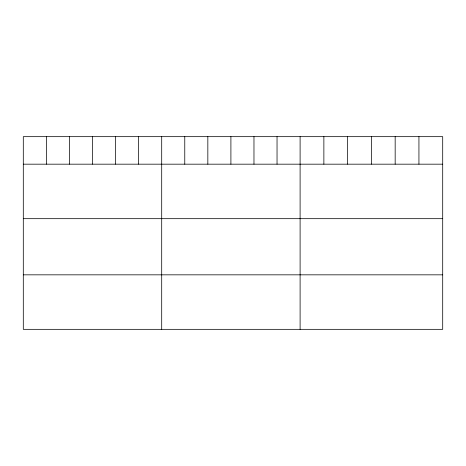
<?xml version="1.0" encoding="UTF-8"?>
<svg xmlns="http://www.w3.org/2000/svg" width="466" height="466" viewBox="0 0 466 466"><rect width="100%" height="100%" fill="white"/><g stroke="black" fill="none" stroke-linecap="round" stroke-linejoin="round"><path stroke-width="0.7" d="M442.7 164.178L442.7 329.334L23.3 329.334L23.3 136.666L442.7 136.666L442.7 164.178L23.3 164.178M23.3 218.676L442.7 218.676M23.3 274.835L442.7 274.835M418.934 136.666L418.934 164.178M395.168 136.666L395.168 164.178M371.402 136.666L371.402 164.178M347.636 136.666L347.636 164.178M323.87 136.666L323.87 164.178M300.104 136.666L300.104 329.334M277.037 136.666L277.037 164.178M253.97 136.666L253.97 164.178M230.903 136.666L230.903 164.178M207.836 136.666L207.836 164.178M184.769 136.666L184.769 164.178M161.702 136.666L161.702 329.334M138.635 136.666L138.635 164.178M115.568 136.666L115.568 164.178M92.501 136.666L92.501 164.178M69.434 136.666L69.434 164.178M46.367 136.666L46.367 164.178"/></g></svg>
